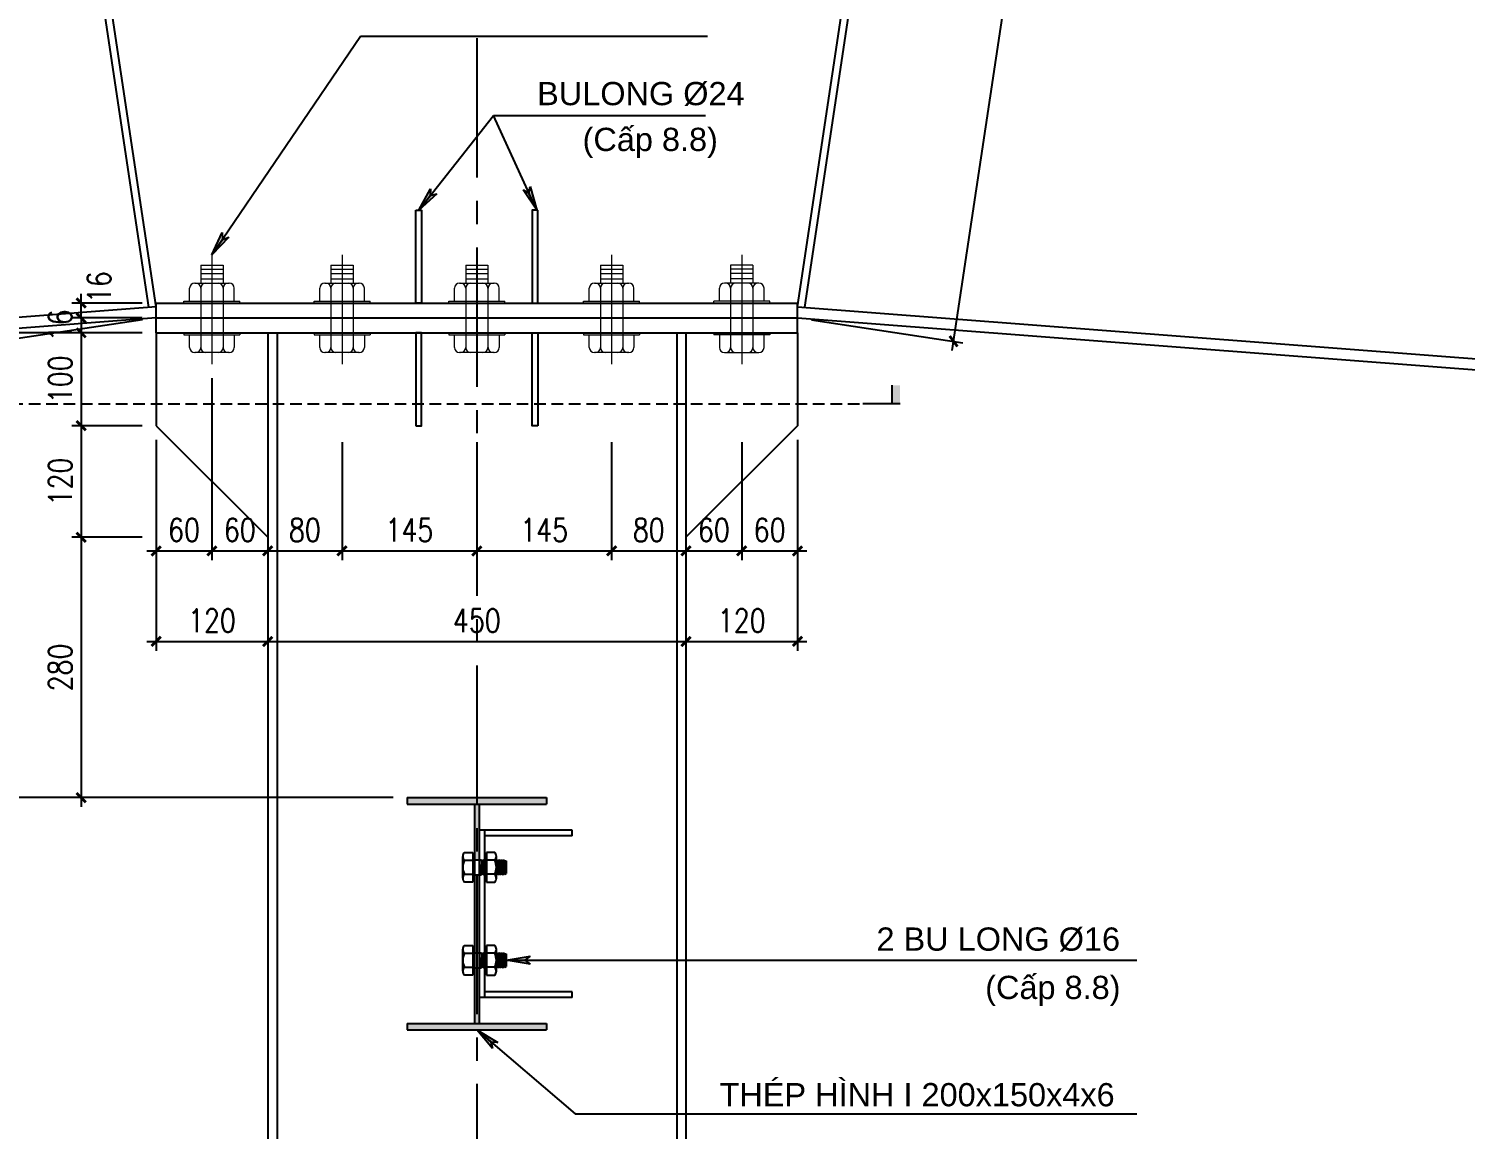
# Model space of a CAD drawing. Header units: inches. Extents: x 651127 to 1529722, y 768575 to 1021311.
# Drawn here: x 1044622 to 1060077, y 778694 to 790533 of the extents above; entities that cross this region are included whole.
import ezdxf
from ezdxf.enums import TextEntityAlignment as Align

# ---------------------------------------------------------------- set-up
doc = ezdxf.new("R2010")
doc.units = ezdxf.units.IN
doc.header["$LTSCALE"] = 1000
doc.header["$MEASUREMENT"] = 0
for name, pattern in [('CENTER2', [1.125, 0.75, -0.125, 0.125, -0.125]), ('HIDDEN', [0.375, 0.25, -0.125]), ('HIDDEN2', [0.1875, 0.125, -0.0625])]:
    doc.linetypes.add(name, pattern=pattern)
doc.layers.get('DEFPOINTS').update_dxf_attribs({"color": 8, "lineweight": 9})
for name, color, linetype in [('DWGshare.com_10', 7, 'Continuous'), ('DWGshare.com_12', 51, 'Continuous'), ('DWGshare.com_18', 1, 'Continuous'), ('DWGshare.com_19', 136, 'Continuous'), ('DWGshare.com_2', 147, 'Continuous'), ('DWGshare.com_36', 2, 'Continuous'), ('DWGshare.com_4', 8, 'CENTER2'), ('DWGshare.com_6', 40, 'Continuous')]:
    doc.layers.add(name, color=color, linetype=linetype)
doc.layers.add('DWGshare.com_20', color=115, linetype='Continuous', lineweight=20)
doc.styles.add('DWGshare.com_1', font='VHELVCN.TTF')
doc.styles.add('DWGshare.com_2', font='VHELVEB.TTF')
doc.styles.add('DWGshare.com_4', font='romans.shx', dxfattribs={"width": 0.8})
doc.styles.add('DWGshare.com_6', font='VHELVEN.TTF')
doc.dimstyles.new('DWGshare.com_4', dxfattribs={"dimscale": 100, "dimtxt": 2.5, "dimasz": 2, "dimexe": 1, "dimexo": 1.5, "dimgap": 1, "dimtad": 1, "dimdec": 0, "dimlfac": 0.5, "dimzin": 0, "dimdsep": 46, "dimtxsty": 'DWGshare.com_4', "dimblk": 'DWGshare.com_6', "dimcen": 1.5, "dimdle": 1, "dimclrd": 256, "dimclre": 256, "dimclrt": 7, "dimadec": 0, "dimazin": 0, "dimtfac": 1, "dimtdec": 0, "dimtix": 1, "dimtmove": 2, "dimatfit": 3, "dimldrblk": 'DWGshare.com_6', "dimfxl": 1, "dimtolj": 1, "dimtzin": 0, "dimarcsym": 0})
doc.dimstyles.new('DWGshare.com_6', dxfattribs={"dimscale": 100, "dimtxt": 2.5, "dimasz": 1, "dimexe": 1, "dimexo": 1.5, "dimgap": 1, "dimtad": 1, "dimdec": 0, "dimlfac": 0.1, "dimzin": 0, "dimdsep": 46, "dimtxsty": 'DWGshare.com_4', "dimblk": 'DWGshare.com_1', "dimcen": 1.5, "dimdle": 1, "dimclrd": 256, "dimclre": 256, "dimclrt": 7, "dimadec": 0, "dimazin": 0, "dimtfac": 1, "dimtdec": 0, "dimtix": 1, "dimtmove": 2, "dimatfit": 3, "dimfxl": 1, "dimtolj": 1, "dimtzin": 0, "dimarcsym": 0})

# ---------------------------------------------------------------- blocks, each defined once
blk = doc.blocks.new('DWGshare.com_1')
at = {"color": 0, "linetype": 'ByBlock', "const_width": 0.3}
blk.add_lwpolyline([(-0.5, -0.5), (0.5, 0.5)], dxfattribs=at)
blk = doc.blocks.new('*D1046')
at = {"layer": 'DEFPOINTS', "color": 0, "transparency": 16777216}
for p in [(1045993, 787422), (1045186, 787262), (1045993, 787262)]:
    blk.add_point(p, dxfattribs=at)
at = {"layer": 'DWGshare.com_19', "lineweight": -2, "transparency": 16777216}
for p, q in [((1045186, 787422), (1045186, 787522)), ((1045843, 787422), (1045086, 787422)), ((1045186, 787422), (1045186, 787262)), ((1045843, 787262), (1045086, 787262)), ((1045186, 787262), (1045186, 787162))]:
    blk.add_line(p, q, dxfattribs=at)
at = {"layer": 'DWGshare.com_19', "lineweight": -2, "transparency": 16777216, "xscale": 100, "yscale": 100, "zscale": 100}
for p, rotation in [((1045186, 787422), 270), ((1045186, 787262), 90)]:
    blk.add_blockref('DWGshare.com_1', p, dxfattribs=dict(at, rotation=rotation))
at = {"layer": 'DWGshare.com_19', "color": 7, "transparency": 16777216, "insert": (1044961, 787342), "char_height": 250, "attachment_point": 5, "rotation": 90, "style": 'DWGshare.com_4'}
blk.add_mtext('\\A1;16', dxfattribs=at)
blk = doc.blocks.new('*D1047')
at = {"layer": 'DEFPOINTS', "color": 0, "transparency": 16777216}
for p in [(1045993, 787262), (1045186, 786262), (1045993, 786262)]:
    blk.add_point(p, dxfattribs=at)
at = {"layer": 'DWGshare.com_19', "lineweight": -2, "transparency": 16777216}
for p, q in [((1045186, 787362), (1045186, 786162)), ((1045843, 787262), (1045086, 787262)), ((1045843, 786262), (1045086, 786262))]:
    blk.add_line(p, q, dxfattribs=at)
at = {"layer": 'DWGshare.com_19', "lineweight": -2, "transparency": 16777216, "xscale": 100, "yscale": 100, "zscale": 100}
for p, rotation in [((1045186, 787262), 90), ((1045186, 786262), 270)]:
    blk.add_blockref('DWGshare.com_1', p, dxfattribs=dict(at, rotation=rotation))
at = {"layer": 'DWGshare.com_19', "color": 7, "transparency": 16777216, "insert": (1044961, 786762), "char_height": 250, "attachment_point": 5, "rotation": 90, "style": 'DWGshare.com_4'}
blk.add_mtext('\\A1;100', dxfattribs=at)
blk = doc.blocks.new('*D1048')
at = {"layer": 'DEFPOINTS', "color": 0, "transparency": 16777216}
for p in [(1045993, 786262), (1045186, 785062), (1045993, 785062)]:
    blk.add_point(p, dxfattribs=at)
at = {"layer": 'DWGshare.com_19', "lineweight": -2, "transparency": 16777216}
for p, q in [((1045843, 786262), (1045086, 786262)), ((1045186, 786362), (1045186, 784962)), ((1045843, 785062), (1045086, 785062))]:
    blk.add_line(p, q, dxfattribs=at)
at = {"layer": 'DWGshare.com_19', "lineweight": -2, "transparency": 16777216, "xscale": 100, "yscale": 100, "zscale": 100}
for p, rotation in [((1045186, 786262), 90), ((1045186, 785062), 270)]:
    blk.add_blockref('DWGshare.com_1', p, dxfattribs=dict(at, rotation=rotation))
at = {"layer": 'DWGshare.com_19', "color": 7, "transparency": 16777216, "insert": (1044961, 785662), "char_height": 250, "attachment_point": 5, "rotation": 90, "style": 'DWGshare.com_4'}
blk.add_mtext('\\A1;120', dxfattribs=at)
blk = doc.blocks.new('*D1049')
at = {"layer": 'DEFPOINTS', "color": 0, "transparency": 16777216}
for p in [(1045993, 786262), (1047193, 785062), (1047193, 783942)]:
    blk.add_point(p, dxfattribs=at)
at = {"layer": 'DWGshare.com_19', "lineweight": -2, "transparency": 16777216}
for p, q in [((1045993, 786112), (1045993, 783842)), ((1047193, 784912), (1047193, 783842)), ((1045893, 783942), (1047293, 783942))]:
    blk.add_line(p, q, dxfattribs=at)
at = {"layer": 'DWGshare.com_19', "lineweight": -2, "transparency": 16777216, "xscale": 100, "yscale": 100, "zscale": 100, "rotation": 180}
blk.add_blockref('DWGshare.com_1', (1045993, 783942), dxfattribs=at)
at = {"layer": 'DWGshare.com_19', "lineweight": -2, "transparency": 16777216, "xscale": 100, "yscale": 100, "zscale": 100}
blk.add_blockref('DWGshare.com_1', (1047193, 783942), dxfattribs=at)
at = {"layer": 'DWGshare.com_19', "color": 7, "transparency": 16777216, "insert": (1046593, 784167), "char_height": 250, "attachment_point": 5, "style": 'DWGshare.com_4'}
blk.add_mtext('\\A1;120', dxfattribs=at)
blk = doc.blocks.new('*D1050')
at = {"layer": 'DEFPOINTS', "color": 0, "transparency": 16777216}
for p in [(1052893, 786262), (1051693, 785072), (1052893, 783942)]:
    blk.add_point(p, dxfattribs=at)
at = {"layer": 'DWGshare.com_19', "lineweight": -2, "transparency": 16777216}
for p, q in [((1052893, 786112), (1052893, 783842)), ((1051693, 784922), (1051693, 783842)), ((1051593, 783942), (1052993, 783942))]:
    blk.add_line(p, q, dxfattribs=at)
at = {"layer": 'DWGshare.com_19', "lineweight": -2, "transparency": 16777216, "xscale": 100, "yscale": 100, "zscale": 100, "rotation": 180}
blk.add_blockref('DWGshare.com_1', (1051693, 783942), dxfattribs=at)
at = {"layer": 'DWGshare.com_19', "lineweight": -2, "transparency": 16777216, "xscale": 100, "yscale": 100, "zscale": 100}
blk.add_blockref('DWGshare.com_1', (1052893, 783942), dxfattribs=at)
at = {"layer": 'DWGshare.com_19', "color": 7, "transparency": 16777216, "insert": (1052293, 784167), "char_height": 250, "attachment_point": 5, "style": 'DWGshare.com_4'}
blk.add_mtext('\\A1;120', dxfattribs=at)
blk = doc.blocks.new('*D1051')
at = {"layer": 'DEFPOINTS', "color": 0, "transparency": 16777216}
for p in [(1045186, 787582), (1045993, 787582), (1045993, 787422)]:
    blk.add_point(p, dxfattribs=at)
at = {"layer": 'DWGshare.com_19', "lineweight": -2, "transparency": 16777216}
for p, q in [((1045186, 787582), (1045186, 787682)), ((1045843, 787582), (1045086, 787582)), ((1045186, 787422), (1045186, 787582)), ((1045843, 787422), (1045086, 787422)), ((1045186, 787422), (1045186, 787322))]:
    blk.add_line(p, q, dxfattribs=at)
at = {"layer": 'DWGshare.com_19', "lineweight": -2, "transparency": 16777216, "xscale": 100, "yscale": 100, "zscale": 100}
for p, rotation in [((1045186, 787582), 270), ((1045186, 787422), 90)]:
    blk.add_blockref('DWGshare.com_1', p, dxfattribs=dict(at, rotation=rotation))
at = {"layer": 'DWGshare.com_19', "color": 7, "transparency": 16777216, "insert": (1045380, 787753), "char_height": 250, "attachment_point": 5, "rotation": 90, "style": 'DWGshare.com_4'}
blk.add_mtext('\\A1;16', dxfattribs=at)
blk = doc.blocks.new('*D1052')
at = {"layer": 'DEFPOINTS', "color": 0, "transparency": 16777216}
for p in [(1044732, 795828), (1043054, 795577), (1045993, 787422)]:
    blk.add_point(p, dxfattribs=at)
at = {"layer": 'DWGshare.com_19', "lineweight": -2, "transparency": 16777216}
for p, q in [((1044584, 795806), (1042955, 795562)), ((1044329, 787072), (1043039, 795675)), ((1045845, 787400), (1044216, 787156))]:
    blk.add_line(p, q, dxfattribs=at)
at = {"layer": 'DWGshare.com_19', "lineweight": -2, "transparency": 16777216, "xscale": 100, "yscale": 100, "zscale": 100}
for p, rotation in [((1043054, 795577), 98.53076560994752), ((1044315, 787171), 278.5307656099475)]:
    blk.add_blockref('DWGshare.com_1', p, dxfattribs=dict(at, rotation=rotation))
at = {"layer": 'DWGshare.com_19', "color": 7, "transparency": 16777216, "insert": (1043907, 791407), "char_height": 250, "attachment_point": 5, "rotation": 278.5308, "style": 'DWGshare.com_4'}
blk.add_mtext('\\A1;850', dxfattribs=at)
blk = doc.blocks.new('*D947')
at = {"layer": 'DEFPOINTS', "color": 0, "transparency": 16777216}
for p in [(1054154, 795828), (1055833, 795577), (1052893, 787422)]:
    blk.add_point(p, dxfattribs=at)
at = {"layer": 'DWGshare.com_19', "lineweight": -2, "transparency": 16777216}
for p, q in [((1054302, 795806), (1055932, 795562)), ((1054557, 787072), (1055848, 795675)), ((1053042, 787400), (1054671, 787156))]:
    blk.add_line(p, q, dxfattribs=at)
at = {"layer": 'DWGshare.com_19', "lineweight": -2, "transparency": 16777216, "xscale": 100, "yscale": 100, "zscale": 100}
for p, rotation in [((1055833, 795577), 81.46923439005094), ((1054572, 787171), 261.469234390051)]:
    blk.add_blockref('DWGshare.com_1', p, dxfattribs=dict(at, rotation=rotation))
at = {"layer": 'DWGshare.com_19', "color": 7, "transparency": 16777216, "insert": (1054980, 791407), "char_height": 250, "attachment_point": 5, "rotation": 81.4692, "style": 'DWGshare.com_4'}
blk.add_mtext('\\A1;850', dxfattribs=at)
blk = doc.blocks.new('*D1053')
at = {"layer": 'DEFPOINTS', "color": 0, "transparency": 16777216}
for p in [(1046593, 786924), (1045993, 786162), (1046593, 784916)]:
    blk.add_point(p, dxfattribs=at)
at = {"layer": 'DWGshare.com_19', "lineweight": -2, "transparency": 16777216}
for p, q in [((1046593, 786774), (1046593, 784816)), ((1045993, 786012), (1045993, 784816)), ((1045893, 784916), (1046693, 784916))]:
    blk.add_line(p, q, dxfattribs=at)
at = {"layer": 'DWGshare.com_19', "lineweight": -2, "transparency": 16777216, "xscale": 100, "yscale": 100, "zscale": 100, "rotation": 180}
blk.add_blockref('DWGshare.com_1', (1045993, 784916), dxfattribs=at)
at = {"layer": 'DWGshare.com_19', "lineweight": -2, "transparency": 16777216, "xscale": 100, "yscale": 100, "zscale": 100}
blk.add_blockref('DWGshare.com_1', (1046593, 784916), dxfattribs=at)
at = {"layer": 'DWGshare.com_19', "color": 7, "transparency": 16777216, "insert": (1046293, 785141), "char_height": 250, "attachment_point": 5, "style": 'DWGshare.com_4'}
blk.add_mtext('\\A1;60', dxfattribs=at)
blk = doc.blocks.new('*D1054')
at = {"layer": 'DEFPOINTS', "color": 0, "transparency": 16777216}
for p in [(1046593, 786924), (1047193, 785050), (1047193, 784916)]:
    blk.add_point(p, dxfattribs=at)
at = {"layer": 'DWGshare.com_19', "lineweight": -2, "transparency": 16777216}
for p, q in [((1046593, 786774), (1046593, 784816)), ((1046493, 784916), (1047293, 784916)), ((1047193, 784900), (1047193, 784816))]:
    blk.add_line(p, q, dxfattribs=at)
at = {"layer": 'DWGshare.com_19', "lineweight": -2, "transparency": 16777216, "xscale": 100, "yscale": 100, "zscale": 100, "rotation": 180}
blk.add_blockref('DWGshare.com_1', (1046593, 784916), dxfattribs=at)
at = {"layer": 'DWGshare.com_19', "lineweight": -2, "transparency": 16777216, "xscale": 100, "yscale": 100, "zscale": 100}
blk.add_blockref('DWGshare.com_1', (1047193, 784916), dxfattribs=at)
at = {"layer": 'DWGshare.com_19', "color": 7, "transparency": 16777216, "insert": (1046893, 785141), "char_height": 250, "attachment_point": 5, "style": 'DWGshare.com_4'}
blk.add_mtext('\\A1;60', dxfattribs=at)
blk = doc.blocks.new('*D1055')
at = {"layer": 'DEFPOINTS', "color": 0, "transparency": 16777216}
for p in [(1047993, 786236), (1047193, 785050), (1047993, 784916)]:
    blk.add_point(p, dxfattribs=at)
at = {"layer": 'DWGshare.com_19', "lineweight": -2, "transparency": 16777216}
for p, q in [((1047993, 786086), (1047993, 784816)), ((1047093, 784916), (1048093, 784916)), ((1047193, 784900), (1047193, 784816))]:
    blk.add_line(p, q, dxfattribs=at)
at = {"layer": 'DWGshare.com_19', "lineweight": -2, "transparency": 16777216, "xscale": 100, "yscale": 100, "zscale": 100, "rotation": 180}
blk.add_blockref('DWGshare.com_1', (1047193, 784916), dxfattribs=at)
at = {"layer": 'DWGshare.com_19', "lineweight": -2, "transparency": 16777216, "xscale": 100, "yscale": 100, "zscale": 100}
blk.add_blockref('DWGshare.com_1', (1047993, 784916), dxfattribs=at)
at = {"layer": 'DWGshare.com_19', "color": 7, "transparency": 16777216, "insert": (1047593, 785141), "char_height": 250, "attachment_point": 5, "style": 'DWGshare.com_4'}
blk.add_mtext('\\A1;80', dxfattribs=at)
blk = doc.blocks.new('*D948')
at = {"layer": 'DEFPOINTS', "color": 0, "transparency": 16777216}
for p in [(1047993, 786236), (1049443, 786236), (1049443, 784916)]:
    blk.add_point(p, dxfattribs=at)
at = {"layer": 'DWGshare.com_19', "lineweight": -2, "transparency": 16777216}
for p, q in [((1047993, 786086), (1047993, 784816)), ((1049443, 786086), (1049443, 784816)), ((1047893, 784916), (1049543, 784916))]:
    blk.add_line(p, q, dxfattribs=at)
at = {"layer": 'DWGshare.com_19', "lineweight": -2, "transparency": 16777216, "xscale": 100, "yscale": 100, "zscale": 100, "rotation": 180}
blk.add_blockref('DWGshare.com_1', (1047993, 784916), dxfattribs=at)
at = {"layer": 'DWGshare.com_19', "lineweight": -2, "transparency": 16777216, "xscale": 100, "yscale": 100, "zscale": 100}
blk.add_blockref('DWGshare.com_1', (1049443, 784916), dxfattribs=at)
at = {"layer": 'DWGshare.com_19', "color": 7, "transparency": 16777216, "insert": (1048718, 785141), "char_height": 250, "attachment_point": 5, "style": 'DWGshare.com_4'}
blk.add_mtext('\\A1;145', dxfattribs=at)
blk = doc.blocks.new('*D949')
at = {"layer": 'DEFPOINTS', "color": 0, "transparency": 16777216}
for p in [(1049443, 786236), (1050893, 786236), (1050893, 784916)]:
    blk.add_point(p, dxfattribs=at)
at = {"layer": 'DWGshare.com_19', "lineweight": -2, "transparency": 16777216}
for p, q in [((1049443, 786086), (1049443, 784816)), ((1050893, 786086), (1050893, 784816)), ((1049343, 784916), (1050993, 784916))]:
    blk.add_line(p, q, dxfattribs=at)
at = {"layer": 'DWGshare.com_19', "lineweight": -2, "transparency": 16777216, "xscale": 100, "yscale": 100, "zscale": 100, "rotation": 180}
blk.add_blockref('DWGshare.com_1', (1049443, 784916), dxfattribs=at)
at = {"layer": 'DWGshare.com_19', "lineweight": -2, "transparency": 16777216, "xscale": 100, "yscale": 100, "zscale": 100}
blk.add_blockref('DWGshare.com_1', (1050893, 784916), dxfattribs=at)
at = {"layer": 'DWGshare.com_19', "color": 7, "transparency": 16777216, "insert": (1050168, 785141), "char_height": 250, "attachment_point": 5, "style": 'DWGshare.com_4'}
blk.add_mtext('\\A1;145', dxfattribs=at)
blk = doc.blocks.new('*D950')
at = {"layer": 'DEFPOINTS', "color": 0, "transparency": 16777216}
for p in [(1050893, 786236), (1051693, 786236), (1051693, 784916)]:
    blk.add_point(p, dxfattribs=at)
at = {"layer": 'DWGshare.com_19', "lineweight": -2, "transparency": 16777216}
for p, q in [((1050893, 786086), (1050893, 784816)), ((1051693, 786086), (1051693, 784816)), ((1050793, 784916), (1051793, 784916))]:
    blk.add_line(p, q, dxfattribs=at)
at = {"layer": 'DWGshare.com_19', "lineweight": -2, "transparency": 16777216, "xscale": 100, "yscale": 100, "zscale": 100, "rotation": 180}
blk.add_blockref('DWGshare.com_1', (1050893, 784916), dxfattribs=at)
at = {"layer": 'DWGshare.com_19', "lineweight": -2, "transparency": 16777216, "xscale": 100, "yscale": 100, "zscale": 100}
blk.add_blockref('DWGshare.com_1', (1051693, 784916), dxfattribs=at)
at = {"layer": 'DWGshare.com_19', "color": 7, "transparency": 16777216, "insert": (1051293, 785141), "char_height": 250, "attachment_point": 5, "style": 'DWGshare.com_4'}
blk.add_mtext('\\A1;80', dxfattribs=at)
blk = doc.blocks.new('*D973')
at = {"layer": 'DEFPOINTS', "color": 0, "transparency": 16777216}
for p in [(1051693, 786236), (1052293, 786236), (1052293, 784916)]:
    blk.add_point(p, dxfattribs=at)
at = {"layer": 'DWGshare.com_19', "lineweight": -2, "transparency": 16777216}
for p, q in [((1051693, 786086), (1051693, 784816)), ((1052293, 786086), (1052293, 784816)), ((1051593, 784916), (1052393, 784916))]:
    blk.add_line(p, q, dxfattribs=at)
at = {"layer": 'DWGshare.com_19', "lineweight": -2, "transparency": 16777216, "xscale": 100, "yscale": 100, "zscale": 100, "rotation": 180}
blk.add_blockref('DWGshare.com_1', (1051693, 784916), dxfattribs=at)
at = {"layer": 'DWGshare.com_19', "lineweight": -2, "transparency": 16777216, "xscale": 100, "yscale": 100, "zscale": 100}
blk.add_blockref('DWGshare.com_1', (1052293, 784916), dxfattribs=at)
at = {"layer": 'DWGshare.com_19', "color": 7, "transparency": 16777216, "insert": (1051993, 785141), "char_height": 250, "attachment_point": 5, "style": 'DWGshare.com_4'}
blk.add_mtext('\\A1;60', dxfattribs=at)
blk = doc.blocks.new('*D974')
at = {"layer": 'DEFPOINTS', "color": 0, "transparency": 16777216}
for p in [(1052293, 786236), (1052893, 786162), (1052893, 784916)]:
    blk.add_point(p, dxfattribs=at)
at = {"layer": 'DWGshare.com_19', "lineweight": -2, "transparency": 16777216}
for p, q in [((1052293, 786086), (1052293, 784816)), ((1052893, 786012), (1052893, 784816)), ((1052193, 784916), (1052993, 784916))]:
    blk.add_line(p, q, dxfattribs=at)
at = {"layer": 'DWGshare.com_19', "lineweight": -2, "transparency": 16777216, "xscale": 100, "yscale": 100, "zscale": 100, "rotation": 180}
blk.add_blockref('DWGshare.com_1', (1052293, 784916), dxfattribs=at)
at = {"layer": 'DWGshare.com_19', "lineweight": -2, "transparency": 16777216, "xscale": 100, "yscale": 100, "zscale": 100}
blk.add_blockref('DWGshare.com_1', (1052893, 784916), dxfattribs=at)
at = {"layer": 'DWGshare.com_19', "color": 7, "transparency": 16777216, "insert": (1052593, 785141), "char_height": 250, "attachment_point": 5, "style": 'DWGshare.com_4'}
blk.add_mtext('\\A1;60', dxfattribs=at)
blk = doc.blocks.new('DWGshare.com_6')
at = {"linetype": 'CENTER2'}
blk.add_hatch(color=256, dxfattribs=at).paths.add_polyline_path([(-1.296, 0.216), (-1, 0), (-1.296, -0.216), (0, 0)])
blk.add_line((0, 0), (-1, 0), dxfattribs=at)
blk.add_lwpolyline([(-1.296, 0.216), (0, 0), (-1.296, -0.216), (-1, 0), (-1.296, 0.216)], dxfattribs=at)
blk = doc.blocks.new('*D1056')
at = {"layer": 'DEFPOINTS', "color": 0, "transparency": 16777216}
for p in [(1051693, 785991), (1047193, 784637), (1051693, 783942)]:
    blk.add_point(p, dxfattribs=at)
at = {"layer": 'DWGshare.com_19', "lineweight": -2, "transparency": 16777216}
for p, q in [((1051693, 785841), (1051693, 783842)), ((1047193, 784487), (1047193, 783842)), ((1047093, 783942), (1051793, 783942))]:
    blk.add_line(p, q, dxfattribs=at)
at = {"layer": 'DWGshare.com_19', "lineweight": -2, "transparency": 16777216, "xscale": 100, "yscale": 100, "zscale": 100, "rotation": 180}
blk.add_blockref('DWGshare.com_1', (1047193, 783942), dxfattribs=at)
at = {"layer": 'DWGshare.com_19', "lineweight": -2, "transparency": 16777216, "xscale": 100, "yscale": 100, "zscale": 100}
blk.add_blockref('DWGshare.com_1', (1051693, 783942), dxfattribs=at)
at = {"layer": 'DWGshare.com_19', "color": 7, "transparency": 16777216, "insert": (1049443, 784167), "char_height": 250, "attachment_point": 5, "style": 'DWGshare.com_4'}
blk.add_mtext('\\A1;450', dxfattribs=at)
blk = doc.blocks.new('*D1057')
at = {"layer": 'DEFPOINTS', "color": 0, "transparency": 16777216}
for p in [(1045893, 785062), (1045186, 782262), (1048693, 782262)]:
    blk.add_point(p, dxfattribs=at)
at = {"layer": 'DWGshare.com_19', "lineweight": -2, "transparency": 16777216}
for p, q in [((1045186, 785162), (1045186, 782162)), ((1045743, 785062), (1045086, 785062)), ((1048543, 782262), (1045086, 782262))]:
    blk.add_line(p, q, dxfattribs=at)
at = {"layer": 'DWGshare.com_19', "lineweight": -2, "transparency": 16777216, "xscale": 100, "yscale": 100, "zscale": 100}
for p, rotation in [((1045186, 785062), 90), ((1045186, 782262), 270)]:
    blk.add_blockref('DWGshare.com_1', p, dxfattribs=dict(at, rotation=rotation))
at = {"layer": 'DWGshare.com_19', "color": 7, "transparency": 16777216, "insert": (1044961, 783662), "char_height": 250, "attachment_point": 5, "rotation": 90, "style": 'DWGshare.com_4'}
blk.add_mtext('\\A1;280', dxfattribs=at)
blk = doc.blocks.new('*D944')
at = {"layer": 'DEFPOINTS', "color": 0, "transparency": 16777216}
for p in [(1045893, 787262), (1044328, 782262), (1045893, 782262)]:
    blk.add_point(p, dxfattribs=at)
at = {"layer": 'DWGshare.com_19', "lineweight": -2, "transparency": 16777216}
for p, q in [((1044328, 787362), (1044328, 782162)), ((1045743, 787262), (1044228, 787262)), ((1045743, 782262), (1044228, 782262))]:
    blk.add_line(p, q, dxfattribs=at)
at = {"layer": 'DWGshare.com_19', "lineweight": -2, "transparency": 16777216, "xscale": 100, "yscale": 100, "zscale": 100}
for p, rotation in [((1044328, 787262), 90), ((1044328, 782262), 270)]:
    blk.add_blockref('DWGshare.com_1', p, dxfattribs=dict(at, rotation=rotation))
at = {"layer": 'DWGshare.com_19', "color": 7, "transparency": 16777216, "insert": (1044103, 784762), "char_height": 250, "attachment_point": 5, "rotation": 90, "style": 'DWGshare.com_4'}
blk.add_mtext('\\A1;500', dxfattribs=at)
blk = doc.blocks.new('*U1073')
h = blk.add_hatch(color=256)
edge = h.paths.add_edge_path()
edge.add_line((183356, 206715), (183563, 206715))
edge.add_line((183563, 206715), (182856, 207422))
edge.add_line((182856, 207422), (182149, 206715))
edge.add_line((182149, 206715), (182356, 206715))
edge.add_arc((182856, 206715), 500, 0, 180, ccw=False)
blk.add_hatch(color=256).paths.add_polyline_path([(193481, 206915), (193392, 206915), (193392, 206715), (193481, 206715)])
for p, q in [((193392, 206915), (193392, 206715)), ((182356, 206715), (183356, 206715)), ((193481, 206715), (193081, 206715))]:
    blk.add_line(p, q)
at = {"color": 143, "linetype": 'HIDDEN2'}
blk.add_line((183356, 206715), (193081, 206715), dxfattribs=at)
blk.add_lwpolyline([(183356, 206715), (183563, 206715), (182856, 207422), (182149, 206715), (182356, 206715, -1)], format="xyb", close=True)
blk.add_circle((182856, 206715), 500)
at = {"style": 'DWGshare.com_2', "flags": 8}
blk.add_attdef('A', text='', height=350, dxfattribs=at).set_placement((182856, 206715), align=Align.BOTTOM_CENTER)
at = {"style": 'DWGshare.com_1', "flags": 8}
blk.add_attdef('S-111', text='', height=250, dxfattribs=at).set_placement((182856, 206653), align=Align.TOP_CENTER)

msp = doc.modelspace()

# ---------------------------------------------------------------- hatches: boundary and pattern name
at = {"layer": 'DWGshare.com_12', "ltscale": 0.9}
h = msp.add_hatch(color=256, dxfattribs=at)
h.paths.add_polyline_path([(1048693.2, 782262.4), (1048693.2, 782192.4), (1050193.2, 782192.4), (1050193.2, 782262.4)])
h.paths.add_polyline_path([(1049418.2, 781592.4), (1049468.2, 781592.4), (1049468.2, 782192.4), (1049418.2, 782192.4)])
h.paths.add_polyline_path([(1049468.2, 781432.4), (1049418.2, 781432.4), (1049418.2, 780592.4), (1049468.2, 780592.4)])
h.paths.add_polyline_path([(1049418.2, 779832.4), (1049468.2, 779832.4), (1049468.2, 780432.4), (1049418.2, 780432.4)])
h.paths.add_polyline_path([(1048693.2, 779832.4), (1048693.2, 779762.4), (1050193.2, 779762.4), (1050193.2, 779832.4)])

# ---------------------------------------------------------------- linework, layer by layer
for p, q in [((1045913.3, 787536.6), (1044688.7, 795700.4)), ((1045993.2, 787542.7), (1044767.8, 795712.3)), ((1052893.2, 787542.7), (1054118.7, 795712.3)), ((1052973.2, 787536.6), (1054197.8, 795700.4)), ((1045993.2, 787542.7), (1036506.3, 786814.8)), ((1045993.2, 787582.4), (1052893.2, 787582.4)), ((1045993.2, 787262.4), (1045993.2, 787582.4)), ((1052893.2, 787262.4), (1052893.2, 787582.4)), ((1052893.2, 787542.7), (1062380.1, 786814.8)), ((1045993.2, 787422.4), (1036506.3, 786694.5)), ((1045993.2, 787422.4), (1052893.2, 787422.4)), ((1052893.2, 787422.4), (1062380.1, 786694.5)), ((1045993.2, 787262.4), (1045993.2, 786262.4)), ((1045993.2, 787262.4), (1052893.2, 787262.4)), ((1047193.2, 787262.4), (1047193.2, 773706)), ((1047293.2, 787262.4), (1047293.2, 773706)), ((1051593.2, 787262.4), (1051593.2, 773706)), ((1051693.2, 787262.4), (1051693.2, 773706)), ((1052893.2, 787262.4), (1052893.2, 786262.4)), ((1045993.2, 786262.4), (1047193.2, 785062.4)), ((1052893.2, 786262.4), (1051693.2, 785062.4)), ((1048693.2, 782192.4), (1050193.2, 782192.4))]:
    msp.add_line(p, q, dxfattribs=at)
for points in [[(1048788.2, 788582.4), (1048848.2, 788582.4), (1048848.2, 787582.4), (1048788.2, 787582.4)], [(1050098.2, 788582.4), (1050038.2, 788582.4), (1050038.2, 787582.4), (1050098.2, 787582.4)], [(1048788.2, 786262.4), (1048848.2, 786262.4), (1048848.2, 787262.4), (1048788.2, 787262.4)], [(1050098.2, 786262.4), (1050038.2, 786262.4), (1050038.2, 787262.4), (1050098.2, 787262.4)]]:
    msp.add_lwpolyline(points, close=True, dxfattribs=at)
at = {"layer": 'DWGshare.com_18', "linetype": 'Continuous', "ltscale": 0.9}
for p, q in [((1048693.2, 782262.4), (1048693.2, 782192.4)), ((1048693.2, 782262.4), (1050193.2, 782262.4)), ((1049418.2, 782192.4), (1049418.2, 779832.4)), ((1049468.2, 782192.4), (1049468.2, 779832.4)), ((1050193.2, 782262.4), (1050193.2, 782192.4)), ((1050468.2, 781912.4), (1049468.2, 781912.4)), ((1049528.2, 780112.4), (1049528.2, 781912.4)), ((1050468.2, 781852.4), (1050468.2, 781912.4)), ((1050468.2, 781852.4), (1049528.2, 781852.4)), ((1050468.2, 780112.4), (1049468.2, 780112.4)), ((1050468.2, 780172.4), (1049528.2, 780172.4)), ((1050468.2, 780112.4), (1050468.2, 780172.4)), ((1048693.2, 779832.4), (1048693.2, 779762.4)), ((1048693.2, 779832.4), (1050193.2, 779832.4)), ((1048693.2, 779762.4), (1050193.2, 779762.4)), ((1050193.2, 779832.4), (1050193.2, 779762.4))]:
    msp.add_line(p, q, dxfattribs=at)
at = {"layer": 'DWGshare.com_20'}
for p, q in [((1046593.2, 788101.5), (1046593.2, 786924.1)), ((1047993.2, 788101.5), (1047993.2, 786924.1)), ((1049443.2, 788101.5), (1049443.2, 786924.1)), ((1050893.2, 788101.5), (1050893.2, 786924.1)), ((1052293.2, 788101.5), (1052293.2, 786924.1)), ((1046473.2, 787988.2), (1046473.2, 787796.2)), ((1046473.2, 787988.2), (1046713.2, 787988.2)), ((1046473.2, 787948.1), (1046713.2, 787948.1)), ((1046713.2, 787988.2), (1046713.2, 787796.2)), ((1047873.2, 787988.2), (1047873.2, 787796.2)), ((1047873.2, 787988.2), (1048113.2, 787988.2)), ((1047873.2, 787948.1), (1048113.2, 787948.1)), ((1048113.2, 787988.2), (1048113.2, 787796.2)), ((1049323.2, 787988.2), (1049323.2, 787796.2)), ((1049323.2, 787988.2), (1049563.2, 787988.2)), ((1049323.2, 787948.1), (1049563.2, 787948.1)), ((1049563.2, 787988.2), (1049563.2, 787796.2)), ((1050773.2, 787988.2), (1050773.2, 787796.2)), ((1050773.2, 787988.2), (1051013.2, 787988.2)), ((1050773.2, 787948.1), (1051013.2, 787948.1)), ((1051013.2, 787988.2), (1051013.2, 787796.2)), ((1052173.2, 787988.2), (1052173.2, 787796.2)), ((1052413.2, 787988.2), (1052173.2, 787988.2)), ((1052413.2, 787948.1), (1052173.2, 787948.1)), ((1052413.2, 787988.2), (1052413.2, 787796.2)), ((1046407.8, 787796.2), (1046778.7, 787796.2)), ((1046473.2, 787901.8), (1046713.2, 787901.8)), ((1046473.2, 787841.7), (1046713.2, 787841.7)), ((1047807.8, 787796.2), (1048178.7, 787796.2)), ((1047873.2, 787901.8), (1048113.2, 787901.8)), ((1047873.2, 787841.7), (1048113.2, 787841.7)), ((1049257.8, 787796.2), (1049628.7, 787796.2)), ((1049323.2, 787901.8), (1049563.2, 787901.8)), ((1049323.2, 787841.7), (1049563.2, 787841.7)), ((1050707.8, 787796.2), (1051078.7, 787796.2)), ((1050773.2, 787901.8), (1051013.2, 787901.8)), ((1050773.2, 787841.7), (1051013.2, 787841.7)), ((1052478.7, 787796.2), (1052107.8, 787796.2)), ((1052413.2, 787901.8), (1052173.2, 787901.8)), ((1052413.2, 787841.7), (1052173.2, 787841.7)), ((1046292.4, 787582.4), (1046292.4, 787604.2)), ((1046292.4, 787604.2), (1046894.1, 787604.2)), ((1046353.2, 787604.2), (1046353.2, 787741.6)), ((1046473.2, 787741.6), (1046473.2, 787103.1)), ((1046713.2, 787741.6), (1046713.2, 787103.1)), ((1046833.2, 787604.2), (1046833.2, 787741.6)), ((1046894.1, 787582.4), (1046894.1, 787604.2)), ((1047692.4, 787582.4), (1047692.4, 787604.2)), ((1047692.4, 787604.2), (1048294.1, 787604.2)), ((1047753.2, 787604.2), (1047753.2, 787741.6)), ((1047873.2, 787741.6), (1047873.2, 787103.1)), ((1048113.2, 787741.6), (1048113.2, 787103.1)), ((1048233.2, 787604.2), (1048233.2, 787741.6)), ((1048294.1, 787582.4), (1048294.1, 787604.2)), ((1049142.4, 787582.4), (1049142.4, 787604.2)), ((1049142.4, 787604.2), (1049744.1, 787604.2)), ((1049203.2, 787604.2), (1049203.2, 787741.6)), ((1049323.2, 787741.6), (1049323.2, 787103.1)), ((1049563.2, 787741.6), (1049563.2, 787103.1)), ((1049683.2, 787604.2), (1049683.2, 787741.6)), ((1049744.1, 787582.4), (1049744.1, 787604.2)), ((1050592.4, 787582.4), (1050592.4, 787604.2)), ((1050592.4, 787604.2), (1051194.1, 787604.2)), ((1050653.2, 787604.2), (1050653.2, 787741.6)), ((1050773.2, 787741.6), (1050773.2, 787103.1)), ((1051013.2, 787741.6), (1051013.2, 787103.1)), ((1051133.2, 787604.2), (1051133.2, 787741.6)), ((1051194.1, 787582.4), (1051194.1, 787604.2)), ((1051992.4, 787582.4), (1051992.4, 787604.2)), ((1052594.1, 787604.2), (1051992.4, 787604.2)), ((1052053.2, 787604.2), (1052053.2, 787741.6)), ((1052173.2, 787741.6), (1052173.2, 787103.1)), ((1052413.2, 787741.6), (1052413.2, 787103.1)), ((1052533.2, 787604.2), (1052533.2, 787741.6)), ((1052594.1, 787582.4), (1052594.1, 787604.2)), ((1046894.1, 787582.4), (1046292.4, 787582.4)), ((1048294.1, 787582.4), (1047692.4, 787582.4)), ((1049744.1, 787582.4), (1049142.4, 787582.4)), ((1051194.1, 787582.4), (1050592.4, 787582.4)), ((1051992.4, 787582.4), (1052594.1, 787582.4)), ((1046292.4, 787262.4), (1046292.4, 787240.5)), ((1046894.1, 787262.4), (1046292.4, 787262.4)), ((1046292.4, 787240.5), (1046894.1, 787240.5)), ((1046353.2, 787103.1), (1046353.2, 787240.5)), ((1046833.2, 787240.5), (1046833.2, 787103.1)), ((1046894.1, 787262.4), (1046894.1, 787240.5)), ((1047692.4, 787262.4), (1047692.4, 787240.5)), ((1048294.1, 787262.4), (1047692.4, 787262.4)), ((1047692.4, 787240.5), (1048294.1, 787240.5)), ((1047753.2, 787103.1), (1047753.2, 787240.5)), ((1048233.2, 787240.5), (1048233.2, 787103.1)), ((1048294.1, 787262.4), (1048294.1, 787240.5)), ((1049142.4, 787262.4), (1049142.4, 787240.5)), ((1049744.1, 787262.4), (1049142.4, 787262.4)), ((1049142.4, 787240.5), (1049744.1, 787240.5)), ((1049203.2, 787103.1), (1049203.2, 787240.5)), ((1049683.2, 787240.5), (1049683.2, 787103.1)), ((1049744.1, 787262.4), (1049744.1, 787240.5)), ((1050592.4, 787262.4), (1050592.4, 787240.5)), ((1051194.1, 787262.4), (1050592.4, 787262.4)), ((1050592.4, 787240.5), (1051194.1, 787240.5)), ((1050653.2, 787103.1), (1050653.2, 787240.5)), ((1051133.2, 787240.5), (1051133.2, 787103.1)), ((1051194.1, 787262.4), (1051194.1, 787240.5)), ((1051992.4, 787262.4), (1051992.4, 787240.5)), ((1051992.4, 787262.4), (1052594.1, 787262.4)), ((1052594.1, 787240.5), (1051992.4, 787240.5)), ((1052053.2, 787240.5), (1052053.2, 787103.1)), ((1052533.2, 787103.1), (1052533.2, 787240.5)), ((1052594.1, 787262.4), (1052594.1, 787240.5)), ((1046778.7, 787048.5), (1046407.8, 787048.5)), ((1048178.7, 787048.5), (1047807.8, 787048.5)), ((1049628.7, 787048.5), (1049257.8, 787048.5)), ((1051078.7, 787048.5), (1050707.8, 787048.5)), ((1052107.8, 787048.5), (1052478.7, 787048.5))]:
    msp.add_line(p, q, dxfattribs=at)
for centre, start, end in [((1046407.8, 787741.6), 90, 180), ((1046418.7, 787741.6), 360, 90), ((1046527.8, 787741.6), 90, 180), ((1046658.7, 787741.6), 360, 90), ((1046767.8, 787741.6), 90, 180), ((1046778.7, 787741.6), 360, 90), ((1047807.8, 787741.6), 90, 180), ((1047818.7, 787741.6), 360, 90), ((1047927.8, 787741.6), 90, 180), ((1048058.7, 787741.6), 360, 90), ((1048167.8, 787741.6), 90, 180), ((1048178.7, 787741.6), 360, 90), ((1049257.8, 787741.6), 90, 180), ((1049268.7, 787741.6), 360, 90), ((1049377.8, 787741.6), 90, 180), ((1049508.7, 787741.6), 360, 90), ((1049617.8, 787741.6), 90, 180), ((1049628.7, 787741.6), 360, 90), ((1050707.8, 787741.6), 90, 180), ((1050718.7, 787741.6), 360, 90), ((1050827.8, 787741.6), 90, 180), ((1050958.7, 787741.6), 360, 90), ((1051067.8, 787741.6), 90, 180), ((1051078.7, 787741.6), 360, 90), ((1052107.8, 787741.6), 90, 180), ((1052118.7, 787741.6), 0, 90), ((1052227.8, 787741.6), 90, 180), ((1052358.7, 787741.6), 0, 90), ((1052467.8, 787741.6), 90, 180), ((1052478.7, 787741.6), 0, 90), ((1046407.8, 787103.1), 180, 270), ((1046418.7, 787103.1), 270, 360), ((1046527.8, 787103.1), 180, 270), ((1046658.7, 787103.1), 270, 360), ((1046767.8, 787103.1), 180, 270), ((1046778.7, 787103.1), 270, 360), ((1047807.8, 787103.1), 180, 270), ((1047818.7, 787103.1), 270, 360), ((1047927.8, 787103.1), 180, 270), ((1048058.7, 787103.1), 270, 360), ((1048167.8, 787103.1), 180, 270), ((1048178.7, 787103.1), 270, 360), ((1049257.8, 787103.1), 180, 270), ((1049268.7, 787103.1), 270, 360), ((1049377.8, 787103.1), 180, 270), ((1049508.7, 787103.1), 270, 360), ((1049617.8, 787103.1), 180, 270), ((1049628.7, 787103.1), 270, 360), ((1050707.8, 787103.1), 180, 270), ((1050718.7, 787103.1), 270, 360), ((1050827.8, 787103.1), 180, 270), ((1050958.7, 787103.1), 270, 360), ((1051067.8, 787103.1), 180, 270), ((1051078.7, 787103.1), 270, 360), ((1052107.8, 787103.1), 180, 270), ((1052118.7, 787103.1), 270, 0), ((1052227.8, 787103.1), 180, 270), ((1052358.7, 787103.1), 270, 0), ((1052467.8, 787103.1), 180, 270), ((1052478.7, 787103.1), 270, 0)]:
    msp.add_arc(centre, 54.5, start, end, dxfattribs=at)
at = {"layer": 'DWGshare.com_36'}
for p, q in [((1049293, 781394.8), (1049293, 781629.9)), ((1049310.8, 781672.4), (1049399.6, 781672.4)), ((1049310.8, 781587.4), (1049399.6, 781587.4)), ((1049399.6, 781672.4), (1049399.6, 781352.4)), ((1049406.3, 781592.4), (1049494.7, 781592.4)), ((1049494.7, 781592.4), (1049504.7, 781582.4)), ((1049514.7, 781592.4), (1049504.7, 781582.4)), ((1049520.7, 781442.4), (1049504.7, 781582.4)), ((1049514.7, 781592.4), (1049524.7, 781582.4)), ((1049534.7, 781592.4), (1049524.7, 781582.4)), ((1049539.6, 781451.8), (1049524.7, 781582.4)), ((1049534.7, 781592.4), (1049539.6, 781587.5)), ((1049635.2, 781672.4), (1049546.3, 781672.4)), ((1049546.3, 781672.4), (1049546.3, 781352.4)), ((1049635.2, 781587.4), (1049546.3, 781587.4)), ((1049653, 781394.8), (1049653, 781629.9)), ((1049654.7, 781592.4), (1049653, 781590.6)), ((1049654.7, 781592.4), (1049664.7, 781582.4)), ((1049674.7, 781592.4), (1049664.7, 781582.4)), ((1049680.7, 781442.4), (1049664.7, 781582.4)), ((1049674.7, 781592.4), (1049684.7, 781582.4)), ((1049694.7, 781592.4), (1049684.7, 781582.4)), ((1049700.7, 781442.4), (1049684.7, 781582.4)), ((1049694.7, 781592.4), (1049704.7, 781582.4)), ((1049714.7, 781592.4), (1049704.7, 781582.4)), ((1049720.7, 781442.4), (1049704.7, 781582.4)), ((1049714.7, 781592.4), (1049724.7, 781582.4)), ((1049734.7, 781592.4), (1049724.7, 781582.4)), ((1049740.7, 781442.4), (1049724.7, 781582.4)), ((1049734.7, 781592.4), (1049744.7, 781582.4)), ((1049752.7, 781512.4), (1049744.7, 781582.4)), ((1049744.7, 781582.4), (1049758.8, 781582.4)), ((1049758.8, 781582.4), (1049758.8, 781444.7)), ((1049310.8, 781437.3), (1049399.6, 781437.3)), ((1049406.3, 781432.4), (1049490.7, 781432.4)), ((1049500.7, 781442.4), (1049490.7, 781542.5)), ((1049490.7, 781432.4), (1049500.7, 781442.4)), ((1049510.7, 781432.4), (1049500.7, 781442.4)), ((1049510.7, 781432.4), (1049520.7, 781442.4)), ((1049530.7, 781432.4), (1049520.7, 781442.4)), ((1049530.7, 781432.4), (1049539.6, 781441.3)), ((1049635.2, 781437.3), (1049546.3, 781437.3)), ((1049660.7, 781442.4), (1049653, 781510.2)), ((1049653, 781434.6), (1049660.7, 781442.4)), ((1049670.7, 781432.4), (1049660.7, 781442.4)), ((1049670.7, 781432.4), (1049680.7, 781442.4)), ((1049690.7, 781432.4), (1049680.7, 781442.4)), ((1049690.7, 781432.4), (1049700.7, 781442.4)), ((1049710.7, 781432.4), (1049700.7, 781442.4)), ((1049710.7, 781432.4), (1049720.7, 781442.4)), ((1049730.7, 781432.4), (1049720.7, 781442.4)), ((1049730.7, 781432.4), (1049740.7, 781442.4)), ((1049745.7, 781437.4), (1049740.7, 781442.4)), ((1049745.7, 781437.4), (1049758.8, 781444.7)), ((1049399.6, 781352.4), (1049310.8, 781352.4)), ((1049546.3, 781352.4), (1049635.2, 781352.4)), ((1049310.8, 780672.4), (1049399.6, 780672.4)), ((1049399.6, 780672.4), (1049399.6, 780352.4)), ((1049546.3, 780672.4), (1049546.3, 780352.4)), ((1049635.2, 780672.4), (1049546.3, 780672.4)), ((1049293, 780394.8), (1049293, 780629.9)), ((1049310.8, 780587.4), (1049399.6, 780587.4)), ((1049406.3, 780592.4), (1049494.7, 780592.4)), ((1049500.7, 780442.4), (1049490.7, 780542.5)), ((1049494.7, 780592.4), (1049504.7, 780582.4)), ((1049514.7, 780592.4), (1049504.7, 780582.4)), ((1049520.7, 780442.4), (1049504.7, 780582.4)), ((1049514.7, 780592.4), (1049524.7, 780582.4)), ((1049534.7, 780592.4), (1049524.7, 780582.4)), ((1049539.6, 780451.8), (1049524.7, 780582.4)), ((1049534.7, 780592.4), (1049539.6, 780587.5)), ((1049635.2, 780587.4), (1049546.3, 780587.4)), ((1049653, 780394.8), (1049653, 780629.9)), ((1049654.7, 780592.4), (1049653, 780590.6)), ((1049660.7, 780442.4), (1049653, 780510.2)), ((1049654.7, 780592.4), (1049664.7, 780582.4)), ((1049674.7, 780592.4), (1049664.7, 780582.4)), ((1049680.7, 780442.4), (1049664.7, 780582.4)), ((1049674.7, 780592.4), (1049684.7, 780582.4)), ((1049694.7, 780592.4), (1049684.7, 780582.4)), ((1049700.7, 780442.4), (1049684.7, 780582.4)), ((1049694.7, 780592.4), (1049704.7, 780582.4)), ((1049714.7, 780592.4), (1049704.7, 780582.4)), ((1049720.7, 780442.4), (1049704.7, 780582.4)), ((1049714.7, 780592.4), (1049724.7, 780582.4)), ((1049734.7, 780592.4), (1049724.7, 780582.4)), ((1049740.7, 780442.4), (1049724.7, 780582.4)), ((1049734.7, 780592.4), (1049744.7, 780582.4)), ((1049744.7, 780582.4), (1049758.8, 780582.4)), ((1049752.7, 780512.4), (1049744.7, 780582.4)), ((1049758.8, 780582.4), (1049758.8, 780444.7)), ((1049310.8, 780437.3), (1049399.6, 780437.3)), ((1049399.6, 780352.4), (1049310.8, 780352.4)), ((1049406.3, 780432.4), (1049490.7, 780432.4)), ((1049490.7, 780432.4), (1049500.7, 780442.4)), ((1049510.7, 780432.4), (1049500.7, 780442.4)), ((1049510.7, 780432.4), (1049520.7, 780442.4)), ((1049530.7, 780432.4), (1049520.7, 780442.4)), ((1049530.7, 780432.4), (1049539.6, 780441.3)), ((1049635.2, 780437.3), (1049546.3, 780437.3)), ((1049546.3, 780352.4), (1049635.2, 780352.4)), ((1049653, 780434.6), (1049660.7, 780442.4)), ((1049670.7, 780432.4), (1049660.7, 780442.4)), ((1049670.7, 780432.4), (1049680.7, 780442.4)), ((1049690.7, 780432.4), (1049680.7, 780442.4)), ((1049690.7, 780432.4), (1049700.7, 780442.4)), ((1049710.7, 780432.4), (1049700.7, 780442.4)), ((1049710.7, 780432.4), (1049720.7, 780442.4)), ((1049730.7, 780432.4), (1049720.7, 780442.4)), ((1049730.7, 780432.4), (1049740.7, 780442.4)), ((1049745.7, 780437.4), (1049740.7, 780442.4)), ((1049745.7, 780437.4), (1049758.8, 780444.7))]:
    msp.add_line(p, q, dxfattribs=at)
at = {"layer": 'DWGshare.com_36', "color": 9}
for p, q in [((1049399.6, 781649.6), (1049406.3, 781649.6)), ((1049406.3, 781649.6), (1049406.3, 781375.1)), ((1049510.7, 781432.4), (1049494.7, 781592.4)), ((1049530.7, 781432.4), (1049514.7, 781592.4)), ((1049539.6, 781543.3), (1049534.7, 781592.4)), ((1049546.3, 781649.6), (1049539.6, 781649.6)), ((1049539.6, 781649.6), (1049539.6, 781375.1)), ((1049670.7, 781432.4), (1049654.7, 781592.4)), ((1049690.7, 781432.4), (1049674.7, 781592.4)), ((1049710.7, 781432.4), (1049694.7, 781592.4)), ((1049730.7, 781432.4), (1049714.7, 781592.4)), ((1049750, 781439.7), (1049734.7, 781592.4)), ((1049490.7, 781542.5), (1049490.7, 781432.4)), ((1049399.6, 781375.1), (1049406.3, 781375.1)), ((1049546.3, 781375.1), (1049539.6, 781375.1)), ((1049399.6, 780649.6), (1049406.3, 780649.6)), ((1049406.3, 780649.6), (1049406.3, 780375.1)), ((1049539.6, 780649.6), (1049539.6, 780375.1)), ((1049546.3, 780649.6), (1049539.6, 780649.6)), ((1049490.7, 780542.5), (1049490.7, 780432.4)), ((1049510.7, 780432.4), (1049494.7, 780592.4)), ((1049530.7, 780432.4), (1049514.7, 780592.4)), ((1049539.6, 780543.3), (1049534.7, 780592.4)), ((1049670.7, 780432.4), (1049654.7, 780592.4)), ((1049690.7, 780432.4), (1049674.7, 780592.4)), ((1049710.7, 780432.4), (1049694.7, 780592.4)), ((1049730.7, 780432.4), (1049714.7, 780592.4)), ((1049750, 780439.7), (1049734.7, 780592.4)), ((1049399.6, 780375.1), (1049406.3, 780375.1)), ((1049546.3, 780375.1), (1049539.6, 780375.1))]:
    msp.add_line(p, q, dxfattribs=at)
at = {"layer": 'DWGshare.com_36'}
for centre, radius, start, end in [((1049352.5, 781629.9), 59.5, 134.51051, 225.48949), ((1049460.2, 781512.4), 167.2, 153.32156, 206.67844), ((1049593.4, 781629.9), 59.5, 314.51051, 45.48949), ((1049485.7, 781512.4), 167.2, 333.32156, 26.67844), ((1049352.5, 781394.8), 59.5, 134.51051, 225.48949), ((1049293, 781437.3), 6.865802383797258e-12, 34.3461, 28.21321), ((1049593.4, 781394.8), 59.5, 314.51051, 45.48949), ((1049653, 781437.3), 6.865802383797258e-12, 151.78679, 145.6539), ((1049352.5, 780629.9), 59.5, 134.51051, 225.48949), ((1049593.4, 780629.9), 59.5, 314.51051, 45.48949), ((1049460.2, 780512.4), 167.2, 153.32156, 206.67844), ((1049485.7, 780512.4), 167.2, 333.32156, 26.67844), ((1049293, 780437.3), 6.865802383797258e-12, 34.3461, 28.21321), ((1049352.5, 780394.8), 59.5, 134.51051, 225.48949), ((1049593.4, 780394.8), 59.5, 314.51051, 45.48949), ((1049653, 780437.3), 6.865802383797258e-12, 151.78679, 145.6539)]:
    msp.add_arc(centre, radius, start, end, dxfattribs=at)
at = {"layer": 'DWGshare.com_4', "ltscale": 2}
msp.add_line((1049443.2, 797181.6), (1049443.2, 770769.6), dxfattribs=at)

# ---------------------------------------------------------------- block references
at = {"layer": 'DWGshare.com_6', "linetype": 'HIDDEN'}
ref = msp.add_blockref('*U1073', (860516, 579783), dxfattribs=at)
ref.add_attrib('S-111', '---', dxfattribs={"layer": '0', "height": 250, "style": 'DWGshare.com_1'}).set_placement((1043371.7, 786435.5), align=Align.TOP_CENTER)
ref.add_attrib('A', '6', dxfattribs={"layer": '0', "height": 350, "style": 'DWGshare.com_2'}).set_placement((1043371.7, 786498), align=Align.BOTTOM_CENTER)

# ---------------------------------------------------------------- texts
at = {"layer": 'DWGshare.com_10', "style": 'DWGshare.com_6'}
for s, p in [(' BULONG Þ24', (1049995, 789710.6)), (' (Caáp 8.8)', (1050483.7, 789217.6)), ('2 BU LONG Þ16', (1053742.9, 780615)), ('(Caáp 8.8)', (1054912.3, 780094.9)), ('THEÙP HÌNH I 200x150x4x6', (1052054.4, 778941))]:
    msp.add_text(s, height=250, dxfattribs=at).set_placement(p)

# ---------------------------------------------------------------- dimensions: what is measured, and where the dimension line sits
at = {"layer": 'DWGshare.com_19'}
for p1, p2, distance, picture, middle in [((1045993.2, 787422.4), (1044732.3, 795828.3), 1697.4, '*D1052', (1043906.7, 791406.9)), ((1052893.2, 787422.4), (1054154.1, 795828.3), -1697.4, '*D947', (1054979.8, 791406.9))]:
    dim = msp.add_aligned_dim(p1=p1, p2=p2, distance=distance, dimstyle='DWGshare.com_6', dxfattribs=at)
    dim.commit()
    dim.dimension.update_dxf_attribs({"geometry": picture, "text_midpoint": middle})
dim = msp.add_linear_dim(base=(1045186.2, 787582.4), p1=(1045993.2, 787422.4), p2=(1045993.2, 787582.4), angle=90, dimstyle='DWGshare.com_6', dxfattribs=at)
dim.commit()
dim.dimension.update_dxf_attribs({"geometry": '*D1051', "text_midpoint": (1045380, 787753.3), "dimtype": 160})
for base, p1, p2, picture, middle in [((1045186.2, 787262.4), (1045993.2, 787422.4), (1045993.2, 787262.4), '*D1046', (1044961.2, 787342.4)), ((1044328.4, 782262.4), (1045893.2, 787262.4), (1045893.2, 782262.4), '*D944', (1044103.4, 784762.4)), ((1045186.2, 786262.4), (1045993.2, 787262.4), (1045993.2, 786262.4), '*D1047', (1044961.2, 786762.4)), ((1045186.2, 785062.4), (1045993.2, 786262.4), (1045993.2, 785062.4), '*D1048', (1044961.2, 785662.4)), ((1045186.2, 782262.4), (1045893.2, 785062.4), (1048693.2, 782262.4), '*D1057', (1044961.2, 783662.4))]:
    dim = msp.add_linear_dim(base=base, p1=p1, p2=p2, angle=90, dimstyle='DWGshare.com_6', dxfattribs=at)
    dim.commit()
    dim.dimension.update_dxf_attribs({"geometry": picture, "text_midpoint": middle})
for base, p1, p2, picture, middle in [((1046593.2, 784916.2), (1045993.2, 786162.4), (1046593.2, 786924.1), '*D1053', (1046293.2, 785141.2)), ((1047193.2, 784916.2), (1046593.2, 786924.1), (1047193.2, 785049.7), '*D1054', (1046893.2, 785141.2)), ((1047193.2, 783942), (1045993.2, 786262.4), (1047193.2, 785062.4), '*D1049', (1046593.2, 784167)), ((1047993.2, 784916.2), (1047193.2, 785049.7), (1047993.2, 786236.3), '*D1055', (1047593.2, 785141.2)), ((1049443.2, 784916.2), (1047993.2, 786236.3), (1049443.2, 786236.3), '*D948', (1048718.2, 785141.2)), ((1050893.2, 784916.2), (1049443.2, 786236.3), (1050893.2, 786236.3), '*D949', (1050168.2, 785141.2)), ((1051693.2, 784916.2), (1050893.2, 786236.3), (1051693.2, 786236.3), '*D950', (1051293.2, 785141.2)), ((1052893.2, 783942), (1051693.2, 785071.8), (1052893.2, 786262.4), '*D1050', (1052293.2, 784167)), ((1052293.2, 784916.2), (1051693.2, 786236.3), (1052293.2, 786236.3), '*D973', (1051993.2, 785141.2)), ((1052893.2, 784916.2), (1052293.2, 786236.3), (1052893.2, 786162.4), '*D974', (1052593.2, 785141.2)), ((1051693.2, 783942), (1047193.2, 784637.2), (1051693.2, 785991.4), '*D1056', (1049443.2, 784167))]:
    dim = msp.add_linear_dim(base=base, p1=p1, p2=p2, dimstyle='DWGshare.com_6', dxfattribs=at)
    dim.commit()
    dim.dimension.update_dxf_attribs({"geometry": picture, "text_midpoint": middle})

# ---------------------------------------------------------------- leaders
at = {"layer": 'DWGshare.com_2'}
for points in [[(1046593.2, 788101.5), (1048191.7, 790452.3), (1051923.7, 790452.3)], [(1048818.2, 788582.4), (1049621.3, 789598.1), (1051902.9, 789598.1)], [(1050087.3, 788582.4), (1049621.3, 789598.1)], [(1049758.8, 780513.5), (1051936.7, 780513.5), (1056545.1, 780513.5)], [(1049443.2, 779762.4), (1050501.4, 778861.1), (1056545.1, 778861.1)]]:
    msp.add_leader(points, dimstyle='DWGshare.com_4', dxfattribs=at)

doc.saveas('drawing.dxf')
